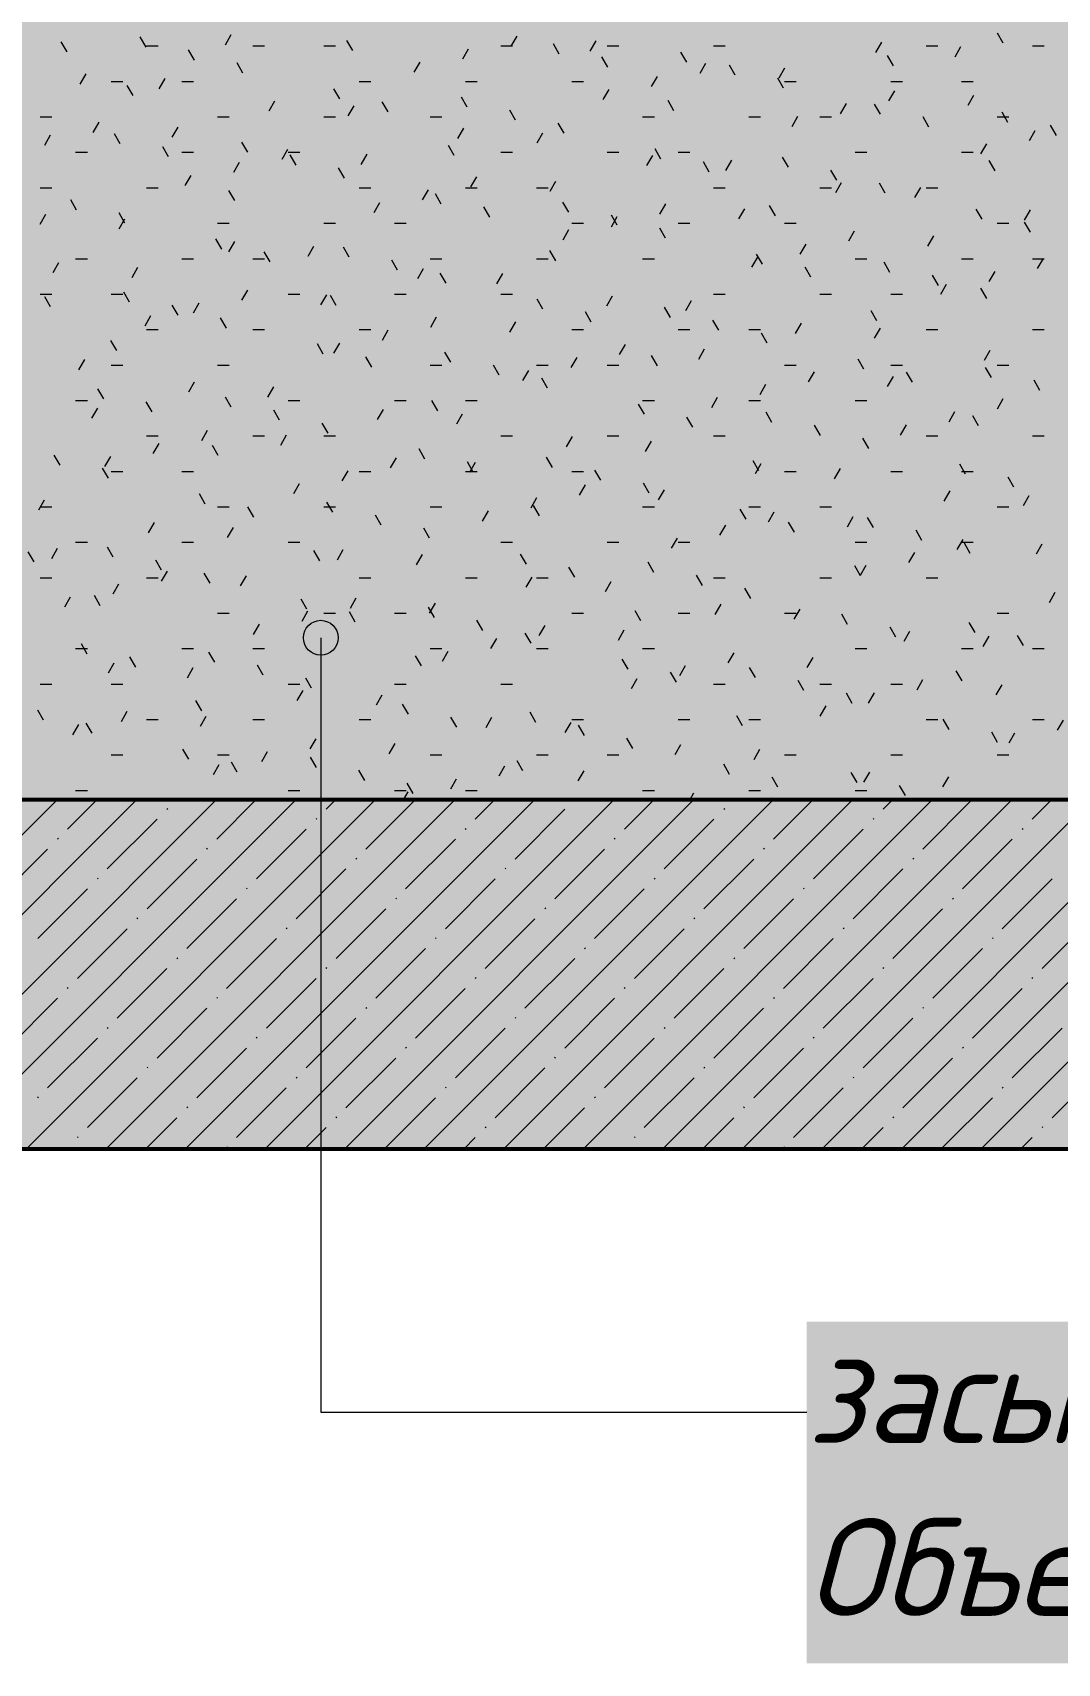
# Model space of a CAD drawing. Header units: millimetres. Extents: x -81576 to 1046824, y -248937 to 691537.
# Drawn here: x 23577 to 26515, y 616365 to 621039 of the extents above; entities that cross this region are included whole.
import ezdxf

# ---------------------------------------------------------------- set-up
doc = ezdxf.new("R2010")
doc.units = ezdxf.units.MM
doc.layers.add('PDF _Геометрия', color=7, linetype='Continuous', true_color=0x1d1d1d)
doc.layers.add('PDF _Сплошная заливка', color=7, linetype='Continuous', true_color=0xffffff)
doc.layers.add('PDF _Текст', color=7, linetype='Continuous')
doc.styles.add('PDF ISOCPEUR Italic', font='isocpeui.ttf')

msp = doc.modelspace()

# ---------------------------------------------------------------- hatches: boundary and pattern name
at = {"layer": 'PDF _Сплошная заливка', "true_color": 0x636466, "transparency": 33554559}
h = msp.add_hatch(color=251, dxfattribs=at)
h.paths.add_polyline_path([(37551.1, 617839.9), (37551.1, 634079.9), (22151.1, 634079.9), (22151.1, 634439.9), (21651.8, 634439.9), (21651.8, 632439.9), (22151.1, 632439.9), (22151.1, 633484.4), (37051.1, 633484.4), (37051.1, 618839.9), (33791.1, 618839.9), (33791.1, 619409.9), (33161.1, 619409.9), (33161.1, 619809.9), (32561.1, 619809.9), (32561.1, 620209.9), (31961.1, 620209.9), (31961.1, 620609.9), (31361.1, 620609.9), (31361.1, 621009.9), (30761.1, 621009.9), (30761.1, 621409.9), (30161.1, 621409.9), (30161.1, 621809.9), (29561.1, 621809.9), (29561.1, 622209.9), (28961.1, 622209.9), (28961.1, 622609.9), (28361.1, 622609.9), (28361.1, 623009.9), (27761.1, 623009.9), (27761.1, 623409.9), (27161.1, 623409.9), (27161.1, 623809.9), (26561.1, 623809.9), (26561.1, 624209.9), (25961.1, 624209.9), (25961.1, 624609.9), (25361.1, 624609.9), (25361.1, 625009.9), (24791.1, 625009.9), (24791.1, 625439.9), (24191.1, 625439.9), (24191.1, 625579.9), (22151.1, 625579.9), (22151.1, 625839.9), (21651.1, 625839.9), (21651.1, 618839.9), (20831.1, 618839.9), (20831.1, 617839.9), (37051.1, 617839.9)], flags=0)
h.paths.add_polyline_path([(33191.1, 618839.9), (22151.1, 618839.9), (22151.1, 625099.9), (24085.3, 625099.9), (33191.1, 619029.3), (33191.1, 618999.5)], flags=0)
for points in [[(22151.1, 618839.9), (33191.1, 618839.9), (33191.1, 619029.3), (33175.3, 619039.9), (33153.9, 619039.9), (24071.1, 625095.1), (22151.1, 625095.1), (22151.1, 619449.6)], [(24403.3, 619354.5), (24367.9, 619339.8), (24353.3, 619304.5), (24367.9, 619269.1), (24403.3, 619254.5), (24438.6, 619269.1), (24453.3, 619304.5), (24438.6, 619339.8)]]:
    msp.add_hatch(color=251, dxfattribs=at).paths.add_polyline_path(points)

# ---------------------------------------------------------------- linework, layer by layer
at = {"layer": 'PDF _Геометрия', "color": 7, "lineweight": 53}
msp.add_lwpolyline([(21651.1, 625839.9), (21651.1, 618839.9), (20831.1, 618839.9), (20831.1, 617839.9), (37551.1, 617839.9), (37551.1, 634079.9)], dxfattribs=at)
at = {"layer": 'PDF _Геометрия', "color": 7, "lineweight": 50}
for points in [[(33191.1, 618839.9), (22151.1, 618839.9), (22151.1, 625099.9), (24085.3, 625099.9)], [(20813.9, 617839.9), (37580.6, 617839.9)]]:
    msp.add_lwpolyline(points, dxfattribs=at)
at = {"layer": 'PDF _Геометрия', "color": 7, "lineweight": 53}
msp.add_lwpolyline([(33191.1, 618839.9), (22151.1, 618839.9), (22151.1, 625099.9), (24085.3, 625099.9), (33191.1, 619029.3)], close=True, dxfattribs=at)
at = {"layer": 'PDF _Геометрия', "color": 7, "lineweight": 15}
msp.add_lwpolyline([(33175.3, 619039.9), (33153.9, 619039.9), (24071.1, 625095.1), (22151.1, 625095.1), (22151.1, 618839.9), (33191.1, 618839.9)], dxfattribs=at)
at = {"layer": 'PDF _Геометрия', "color": 7, "lineweight": 9}
for points in [[(23675.7, 620983.9), (23659, 621013)], [(23902.5, 620997.6), (23885.7, 621026.6)], [(24145.7, 621032.3), (24129, 621003.3)], [(24494.8, 620987.6), (24478.1, 621016.6)], [(24964.9, 621028.7), (24948.1, 620999.7)], [(25087.2, 620977.6), (25070.4, 621006.7)], [(25191.6, 621015.1), (25174.9, 620986)], [(26010.8, 621011.4), (25994, 620982.4)], [(26359.8, 621008.5), (26343.1, 621037.5)], [(23903.7, 621000.7), (23937.2, 621000.7)], [(24041.3, 620960.4), (24024.5, 620989.4)], [(24208.5, 621000.7), (24242, 621000.7)], [(24411.7, 621000.7), (24445.2, 621000.7)], [(24826.1, 620991.5), (24809.3, 620962.5)], [(24919.7, 621000.7), (24953.2, 621000.7)], [(25226, 620940.4), (25209.2, 620969.5)], [(25224.5, 621000.7), (25258, 621000.7)], [(25452.7, 620954.1), (25436, 620983.1)], [(25529.3, 621000.7), (25562.8, 621000.7)], [(26045.1, 620944.1), (26028.3, 620973.1)], [(26138.9, 621000.7), (26172.4, 621000.7)], [(26237.5, 620997.8), (26220.8, 620968.8)], [(26443.7, 621000.7), (26477.2, 621000.7)], [(23729.4, 620920.8), (23712.6, 620891.7)], [(24180.1, 620923.2), (24163.3, 620952.2)], [(24687.3, 620954.3), (24670.5, 620925.3)], [(25367.6, 620913.5), (25350.9, 620884.4)], [(25506.4, 620950.7), (25489.6, 620921.6)], [(25591.5, 620916.9), (25574.8, 620945.9)], [(25733.2, 620937.1), (25716.4, 620908)], [(23802.1, 620899.1), (23835.6, 620899.1)], [(23865.3, 620858.8), (23848.5, 620887.8)], [(23956.2, 620907.2), (23939.4, 620878.1)], [(24005.3, 620899.1), (24038.8, 620899.1)], [(24457.6, 620848.8), (24440.9, 620877.8)], [(24513.3, 620899.1), (24546.8, 620899.1)], [(24818.1, 620899.1), (24851.6, 620899.1)], [(25122.9, 620899.1), (25156.4, 620899.1)], [(25228.8, 620876.3), (25212.1, 620847.3)], [(25730.3, 620879.7), (25713.6, 620908.7)], [(25732.5, 620899.1), (25766, 620899.1)], [(26047.9, 620872.6), (26031.2, 620843.6)], [(26037.3, 620899.1), (26070.8, 620899.1)], [(26240.5, 620899.1), (26274, 620899.1)], [(24270.9, 620842.8), (24254.2, 620813.7)], [(24497.7, 620829.1), (24480.9, 620800.1)], [(24596.4, 620811.6), (24579.7, 620840.7)], [(24823.2, 620825.2), (24806.4, 620854.3)], [(24962, 620788), (24945.2, 620817.1)], [(25415.6, 620815.3), (25398.8, 620844.3)], [(25909.2, 620835.5), (25892.4, 620806.4)], [(26007.9, 620805.3), (25991.1, 620834.3)], [(26274.7, 620859), (26258, 620830)], [(23598.9, 620797.5), (23632.4, 620797.5)], [(23766.6, 620782), (23749.8, 620753)], [(24106.9, 620797.5), (24140.4, 620797.5)], [(24411.7, 620797.5), (24445.2, 620797.5)], [(24716.5, 620797.5), (24750, 620797.5)], [(25100.8, 620750.9), (25084, 620779.9)], [(25326.1, 620797.5), (25359.6, 620797.5)], [(25630.9, 620797.5), (25664.4, 620797.5)], [(25770.4, 620798.3), (25753.6, 620769.2)], [(25834.1, 620797.5), (25867.6, 620797.5)], [(26146.7, 620768.1), (26129.9, 620797.2)], [(26342.1, 620797.5), (26375.6, 620797.5)], [(26373.5, 620781.7), (26356.7, 620810.8)], [(26512.2, 620744.5), (26495.5, 620773.6)], [(23627.8, 620744.8), (23611, 620715.8)], [(23828.1, 620720), (23811.4, 620749)], [(23993.3, 620768.4), (23976.6, 620739.3)], [(24193.7, 620696.4), (24176.9, 620725.4)], [(24812.5, 620764.7), (24795.7, 620735.7)], [(25039.2, 620751.1), (25022.5, 620722.1)], [(26450.7, 620757.4), (26433.9, 620728.4)], [(23700.5, 620695.9), (23734, 620695.9)], [(23966.9, 620682.8), (23950.1, 620711.8)], [(24005.3, 620695.9), (24038.8, 620695.9)], [(24308.1, 620704), (24291.3, 620674.9)], [(24310.1, 620695.9), (24343.6, 620695.9)], [(24332.5, 620659.2), (24315.7, 620688.3)], [(24534.9, 620690.4), (24518.1, 620661.3)], [(24786, 620686.4), (24769.3, 620715.5)], [(24919.7, 620695.9), (24953.2, 620695.9)], [(25224.5, 620695.9), (25258, 620695.9)], [(25354, 620686.7), (25337.2, 620657.7)], [(25378.4, 620676.5), (25361.6, 620705.5)], [(25427.7, 620695.9), (25461.2, 620695.9)], [(25743.9, 620652.9), (25727.2, 620681.9)], [(25935.7, 620695.9), (25969.2, 620695.9)], [(26240.5, 620695.9), (26274, 620695.9)], [(26311.9, 620720.2), (26295.1, 620691.2)], [(24030.5, 620629.6), (24013.8, 620600.6)], [(24169.3, 620666.8), (24152.6, 620637.7)], [(24471.3, 620622), (24454.5, 620651.1)], [(25517.2, 620639.3), (25500.4, 620668.3)], [(25580.8, 620673.1), (25564, 620644.1)], [(25882.7, 620615.7), (25866, 620644.8)], [(26336.3, 620642.9), (26319.5, 620672)], [(23598.9, 620594.3), (23632.4, 620594.3)], [(23903.7, 620594.3), (23937.2, 620594.3)], [(24156.5, 620557.6), (24139.7, 620586.7)], [(24513.3, 620594.3), (24546.8, 620594.3)], [(24710.9, 620588.8), (24694.1, 620559.7)], [(24818.1, 620594.3), (24851.6, 620594.3)], [(24849.6, 620625.9), (24832.9, 620596.9)], [(25021.3, 620594.3), (25054.8, 620594.3)], [(25076.4, 620612.3), (25059.7, 620583.3)], [(25529.3, 620594.3), (25562.8, 620594.3)], [(25834.1, 620594.3), (25867.6, 620594.3)], [(25895.5, 620608.7), (25878.8, 620579.6)], [(26021.5, 620578.5), (26004.7, 620607.6)], [(26122.3, 620595.1), (26105.6, 620566)], [(26138.9, 620594.3), (26172.4, 620594.3)], [(23702.9, 620530.4), (23686.2, 620559.4)], [(24572.1, 620551.6), (24555.3, 620522.5)], [(24748.8, 620547.7), (24732.1, 620576.7)], [(24887.6, 620510.5), (24870.9, 620539.5)], [(25114.4, 620524.1), (25097.6, 620553.1)], [(25391.2, 620547.9), (25374.4, 620518.9)], [(25706.7, 620514.1), (25690, 620543.2)], [(23614.2, 620518), (23597.4, 620489)], [(23840.9, 620504.4), (23824.2, 620475.4)], [(23841.7, 620493.2), (23825, 620522.2)], [(24106.9, 620492.7), (24140.4, 620492.7)], [(24411.7, 620492.7), (24445.2, 620492.7)], [(24614.9, 620492.7), (24648.4, 620492.7)], [(25122.9, 620492.7), (25156.4, 620492.7)], [(25252.4, 620510.7), (25235.6, 620481.7)], [(25253.2, 620486.9), (25236.4, 620515.9)], [(25427.7, 620492.7), (25461.2, 620492.7)], [(25618, 620534.3), (25601.2, 620505.3)], [(25732.5, 620492.7), (25766, 620492.7)], [(26299.1, 620504.2), (26282.3, 620533.2)], [(26342.1, 620492.7), (26375.6, 620492.7)], [(26437.1, 620530.7), (26420.3, 620501.6)], [(26437.9, 620467), (26421.1, 620496)], [(24119.3, 620418.8), (24102.5, 620447.9)], [(25113.6, 620473.5), (25096.9, 620444.5)], [(25392, 620449.7), (25375.2, 620478.7)], [(25932.7, 620469.9), (25916, 620440.9)], [(26159.5, 620456.3), (26142.7, 620427.2)], [(24155.7, 620440), (24138.9, 620411)], [(24258.1, 620381.6), (24241.3, 620410.7)], [(24382.5, 620426.4), (24365.7, 620397.4)], [(24484.9, 620395.3), (24468.1, 620424.3)], [(25077.2, 620385.3), (25060.4, 620414.3)], [(25655.2, 620395.5), (25638.4, 620366.5)], [(25669.6, 620375.3), (25652.8, 620404.4)], [(25793.9, 620432.7), (25777.2, 620403.7)], [(23651.4, 620379.2), (23634.6, 620350.2)], [(23700.5, 620391.1), (23734, 620391.1)], [(23878.1, 620365.6), (23861.4, 620336.6)], [(24005.3, 620391.1), (24038.8, 620391.1)], [(24208.5, 620391.1), (24242, 620391.1)], [(24623.7, 620358.1), (24606.9, 620387.1)], [(24697.2, 620362), (24680.5, 620332.9)], [(24716.5, 620391.1), (24750, 620391.1)], [(24762.4, 620320.9), (24745.7, 620349.9)], [(24924, 620348.4), (24907.3, 620319.3)], [(25021.3, 620391.1), (25054.8, 620391.1)], [(25326.1, 620391.1), (25359.6, 620391.1)], [(25808.3, 620338.1), (25791.6, 620367.2)], [(25935.7, 620391.1), (25969.2, 620391.1)], [(26035.1, 620351.7), (26018.4, 620380.8)], [(26240.5, 620391.1), (26274, 620391.1)], [(26335.5, 620354.7), (26318.7, 620325.6)], [(26443.7, 620391.1), (26477.2, 620391.1)], [(26474.3, 620391.9), (26457.5, 620362.8)], [(26173.9, 620314.6), (26157.1, 620343.6)], [(26196.7, 620317.5), (26179.9, 620288.5)], [(26312.7, 620277.4), (26295.9, 620306.4)], [(23598.9, 620289.5), (23632.4, 620289.5)], [(23628.6, 620252.8), (23611.8, 620281.9)], [(23802.1, 620289.5), (23835.6, 620289.5)], [(23855.3, 620266.4), (23838.6, 620295.5)], [(23994.1, 620229.2), (23977.4, 620258.3)], [(24054.1, 620264), (24037.3, 620235)], [(24192.9, 620301.2), (24176.1, 620272.2)], [(24310.1, 620289.5), (24343.6, 620289.5)], [(24419.7, 620287.6), (24402.9, 620258.6)], [(24447.7, 620256.5), (24430.9, 620285.5)], [(24614.9, 620289.5), (24648.4, 620289.5)], [(24919.7, 620289.5), (24953.2, 620289.5)], [(25040, 620246.5), (25023.3, 620275.5)], [(25238.8, 620284), (25222, 620254.9)], [(25465.6, 620270.3), (25448.8, 620241.3)], [(25529.3, 620289.5), (25562.8, 620289.5)], [(25834.1, 620289.5), (25867.6, 620289.5)], [(26037.3, 620289.5), (26070.8, 620289.5)], [(23915.3, 620226.8), (23898.6, 620197.8)], [(24132.9, 620192.1), (24116.2, 620221.1)], [(24734.4, 620223.2), (24717.7, 620194.2)], [(24961.2, 620209.6), (24944.4, 620180.5)], [(25178.8, 620209.3), (25162, 620238.4)], [(25405.6, 620222.9), (25388.8, 620252)], [(25544.4, 620185.7), (25527.6, 620214.8)], [(25997.9, 620213), (25981.2, 620242)], [(23903.7, 620187.9), (23937.2, 620187.9)], [(24208.5, 620187.9), (24242, 620187.9)], [(24513.3, 620187.9), (24546.8, 620187.9)], [(24595.6, 620186), (24578.9, 620157)], [(25122.9, 620187.9), (25156.4, 620187.9)], [(25427.7, 620187.9), (25461.2, 620187.9)], [(25630.9, 620187.9), (25664.4, 620187.9)], [(25683.2, 620148.6), (25666.4, 620177.6)], [(25780.3, 620205.9), (25763.6, 620176.9)], [(26007.1, 620192.3), (25990.3, 620163.3)], [(26138.9, 620187.9), (26172.4, 620187.9)], [(26443.7, 620187.9), (26477.2, 620187.9)], [(23818.2, 620127.6), (23801.4, 620156.7)], [(24410.5, 620117.7), (24393.7, 620146.7)], [(24456.9, 620148.8), (24440.1, 620119.8)], [(24776.1, 620094.1), (24759.3, 620123.1)], [(25276, 620145.2), (25259.2, 620116.1)], [(25502.8, 620131.6), (25486, 620102.5)], [(26321.9, 620127.9), (26305.1, 620098.9)], [(23725.7, 620101.7), (23709, 620072.6)], [(23802.1, 620086.3), (23835.6, 620086.3)], [(24106.9, 620086.3), (24140.4, 620086.3)], [(24549.3, 620080.5), (24532.5, 620109.5)], [(24716.5, 620086.3), (24750, 620086.3)], [(24914.8, 620056.9), (24898.1, 620086)], [(24998.4, 620070.8), (24981.6, 620041.8)], [(25021.3, 620086.3), (25054.8, 620086.3)], [(25137.2, 620108), (25120.4, 620078.9)], [(25224.5, 620086.3), (25258, 620086.3)], [(25368.4, 620084.1), (25351.6, 620113.2)], [(25732.5, 620086.3), (25766, 620086.3)], [(25960.7, 620074.2), (25944, 620103.2)], [(26037.3, 620086.3), (26070.8, 620086.3)], [(26326.3, 620050.6), (26309.5, 620079.6)], [(26342.1, 620086.3), (26375.6, 620086.3)], [(24040.5, 620037.2), (24023.7, 620008.2)], [(24267.3, 620023.6), (24250.5, 619994.6)], [(25053.6, 620019.7), (25036.9, 620048.8)], [(25678.7, 620030), (25662, 620000.9)], [(25817.5, 620067.1), (25800.8, 620038.1)], [(26044.3, 620053.5), (26027.5, 620024.5)], [(26099.5, 620037), (26082.8, 620066)], [(26465.1, 620013.4), (26448.3, 620042.4)], [(23700.5, 619984.7), (23734, 619984.7)], [(23781, 619988.9), (23764.2, 620017.9)], [(23919.8, 619951.7), (23903, 619980.7)], [(24146.5, 619965.3), (24129.8, 619994.3)], [(24310.1, 619984.7), (24343.6, 619984.7)], [(24614.9, 619984.7), (24648.4, 619984.7)], [(24738.9, 619955.3), (24722.1, 619984.4)], [(24818.1, 619984.7), (24851.6, 619984.7)], [(25331.2, 619945.4), (25314.4, 619974.4)], [(25326.1, 619984.7), (25359.6, 619984.7)], [(25539.9, 619992.8), (25523.2, 619963.7)], [(25630.9, 619984.7), (25664.4, 619984.7)], [(25935.7, 619984.7), (25969.2, 619984.7)], [(26359.1, 619989.1), (26342.3, 619960.1)], [(23762.9, 619962.9), (23746.2, 619933.8)], [(24285.3, 619928.1), (24268.6, 619957.1)], [(24582, 619959.2), (24565.3, 619930.2)], [(24808.8, 619945.6), (24792, 619916.6)], [(25470, 619908.2), (25453.2, 619937.2)], [(25696.8, 619921.8), (25680, 619950.8)], [(26220.3, 619951.9), (26203.5, 619922.9)], [(26289.1, 619911.8), (26272.4, 619940.8)], [(23903.7, 619883.1), (23937.2, 619883.1)], [(24077.7, 619898.5), (24060.9, 619869.4)], [(24208.5, 619883.1), (24242, 619883.1)], [(24304.5, 619884.8), (24287.7, 619855.8)], [(24424.1, 619890.9), (24407.3, 619919.9)], [(24411.7, 619883.1), (24445.2, 619883.1)], [(24919.7, 619883.1), (24953.2, 619883.1)], [(25123.6, 619881.2), (25106.8, 619852.2)], [(25224.5, 619883.1), (25258, 619883.1)], [(25529.3, 619883.1), (25562.8, 619883.1)], [(25835.6, 619884.6), (25818.8, 619913.6)], [(26081.5, 619914.7), (26064.7, 619885.7)], [(26138.9, 619883.1), (26172.4, 619883.1)], [(26443.7, 619883.1), (26477.2, 619883.1)], [(23938.9, 619861.3), (23922.1, 619832.2)], [(24109.3, 619826.5), (24092.6, 619855.5)], [(24701.7, 619816.5), (24684.9, 619845.6)], [(25350.4, 619867.6), (25333.6, 619838.6)], [(25974.4, 619847.4), (25957.6, 619876.4)], [(23655.8, 619799.3), (23639, 619828.3)], [(23794.6, 619762.1), (23777.8, 619791.1)], [(23800.1, 619824.1), (23783.3, 619795)], [(24619.2, 619820.4), (24602.5, 619791.4)], [(24840.5, 619779.3), (24823.7, 619808.4)], [(24846, 619806.8), (24829.2, 619777.8)], [(25067.2, 619793), (25050.5, 619822)], [(25659.6, 619783), (25642.8, 619812)], [(25665.1, 619803.2), (25648.4, 619774.1)], [(25891.9, 619789.6), (25875.1, 619760.5)], [(26251.9, 619773), (26235.2, 619802.1)], [(23802.1, 619781.5), (23835.6, 619781.5)], [(24005.3, 619781.5), (24038.8, 619781.5)], [(24341.6, 619746.1), (24324.9, 619717)], [(24480.4, 619783.2), (24463.7, 619754.2)], [(24513.3, 619781.5), (24546.8, 619781.5)], [(24818.1, 619781.5), (24851.6, 619781.5)], [(25122.9, 619781.5), (25156.4, 619781.5)], [(25160.8, 619742.4), (25144, 619713.4)], [(25206, 619755.8), (25189.3, 619784.8)], [(25344.8, 619718.6), (25328.1, 619747.6)], [(25732.5, 619781.5), (25766, 619781.5)], [(26037.3, 619781.5), (26070.8, 619781.5)], [(26240.5, 619781.5), (26274, 619781.5)], [(26390.7, 619735.8), (26374, 619764.9)], [(23610.5, 619698.9), (23593.8, 619669.9)], [(24072.2, 619687.7), (24055.4, 619716.7)], [(25022, 619705.2), (25005.2, 619676.2)], [(25387.5, 619728.8), (25370.8, 619699.8)], [(26206.7, 619725.2), (26189.9, 619696.1)], [(26433.4, 619711.5), (26416.7, 619682.5)], [(23598.9, 619679.9), (23632.4, 619679.9)], [(24106.9, 619679.9), (24140.4, 619679.9)], [(24210.9, 619650.5), (24194.2, 619679.6)], [(24411.7, 619679.9), (24445.2, 619679.9)], [(24437.7, 619664.1), (24421, 619693.2)], [(24576.5, 619626.9), (24559.7, 619656)], [(24716.5, 619679.9), (24750, 619679.9)], [(24883.2, 619668), (24866.4, 619639)], [(25030.1, 619654.2), (25013.3, 619683.2)], [(25326.1, 619679.9), (25359.6, 619679.9)], [(25622.4, 619644.2), (25605.6, 619673.2)], [(25630.9, 619679.9), (25664.4, 619679.9)], [(25702.3, 619664.4), (25685.5, 619635.4)], [(25834.1, 619679.9), (25867.6, 619679.9)], [(25929.1, 619650.8), (25912.3, 619621.7)], [(25988, 619620.6), (25971.2, 619649.7)], [(26342.1, 619679.9), (26375.6, 619679.9)], [(23925.3, 619634.5), (23908.5, 619605.5)], [(24152.1, 619620.9), (24135.3, 619591.8)], [(24715.3, 619589.8), (24698.5, 619618.8)], [(25563.5, 619627.2), (25546.8, 619598.2)], [(25761.2, 619607), (25744.4, 619636)], [(26126.8, 619583.4), (26110, 619612.5)], [(23647.7, 619560.1), (23630.9, 619531.1)], [(23700.5, 619578.3), (23734, 619578.3)], [(23808.2, 619535.3), (23791.4, 619564.3)], [(24005.3, 619578.3), (24038.8, 619578.3)], [(24310.1, 619578.3), (24343.6, 619578.3)], [(24400.5, 619525.3), (24383.8, 619554.4)], [(24466.8, 619556.5), (24450.1, 619527.4)], [(24919.7, 619578.3), (24953.2, 619578.3)], [(25224.5, 619578.3), (25258, 619578.3)], [(25424.7, 619590), (25408, 619561)], [(25427.7, 619578.3), (25461.2, 619578.3)], [(25935.7, 619578.3), (25969.2, 619578.3)], [(26243.8, 619586.4), (26227.1, 619557.3)], [(26240.5, 619578.3), (26274, 619578.3)], [(26265.5, 619546.2), (26248.8, 619575.3)], [(26470.6, 619572.8), (26453.9, 619543.7)], [(23581.4, 619521.7), (23564.6, 619550.7)], [(23947, 619498.1), (23930.2, 619527.2)], [(24693.6, 619542.9), (24676.8, 619513.8)], [(24992.9, 619515.4), (24976.1, 619544.4)], [(25131.7, 619478.2), (25114.9, 619507.2)], [(25358.4, 619491.8), (25341.7, 619520.8)], [(25950.8, 619481.8), (25934, 619510.9)], [(25966.3, 619512), (25949.5, 619483)], [(26105.1, 619549.2), (26088.3, 619520.1)], [(23598.9, 619476.7), (23632.4, 619476.7)], [(23903.7, 619476.7), (23937.2, 619476.7)], [(23962.5, 619495.7), (23945.7, 619466.7)], [(24085.8, 619460.9), (24069, 619490)], [(24189.2, 619482.1), (24172.5, 619453.1)], [(24513.3, 619476.7), (24546.8, 619476.7)], [(24818.1, 619476.7), (24851.6, 619476.7)], [(25008.4, 619478.4), (24991.6, 619449.4)], [(25021.3, 619476.7), (25054.8, 619476.7)], [(25235.1, 619464.8), (25218.4, 619435.8)], [(25497.2, 619454.6), (25480.5, 619483.6)], [(25529.3, 619476.7), (25562.8, 619476.7)], [(25834.1, 619476.7), (25867.6, 619476.7)], [(26138.9, 619476.7), (26172.4, 619476.7)], [(23684.9, 619421.3), (23668.1, 619392.3)], [(23771, 619396.5), (23754.2, 619425.6)], [(23823.7, 619458.5), (23806.9, 619429.5)], [(24363.3, 619386.5), (24346.6, 619415.6)], [(24504, 619417.7), (24487.3, 619388.6)], [(25636, 619417.4), (25619.2, 619446.5)], [(26507.8, 619434), (26491.1, 619404.9)], [(24106.9, 619375.1), (24140.4, 619375.1)], [(24365.2, 619380.5), (24348.5, 619351.5)], [(24411.7, 619375.1), (24445.2, 619375.1)], [(24502.1, 619349.4), (24485.4, 619378.4)], [(24614.9, 619375.1), (24648.4, 619375.1)], [(24728.9, 619363), (24712.1, 619392)], [(24730.8, 619404.1), (24714, 619375)], [(25122.9, 619375.1), (25156.4, 619375.1)], [(25321.2, 619353), (25304.5, 619382)], [(25427.7, 619375.1), (25461.2, 619375.1)], [(25549.9, 619400.4), (25533.1, 619371.4)], [(25732.5, 619375.1), (25766, 619375.1)], [(25776.7, 619386.8), (25759.9, 619357.8)], [(25913.6, 619343), (25896.8, 619372.1)], [(26342.1, 619375.1), (26375.6, 619375.1)], [(24226.4, 619343.3), (24209.7, 619314.3)], [(24867.7, 619325.8), (24850.9, 619354.8)], [(25045.6, 619339.7), (25028.8, 619310.6)], [(25272.3, 619326), (25255.6, 619297)], [(26052.4, 619305.9), (26035.6, 619334.9)], [(26091.4, 619322.4), (26074.7, 619293.4)], [(26279.2, 619319.5), (26262.4, 619348.5)], [(23700.5, 619273.5), (23734, 619273.5)], [(23733.8, 619257.7), (23717, 619286.8)], [(24005.3, 619273.5), (24038.8, 619273.5)], [(24208.5, 619273.5), (24242, 619273.5)], [(24403.3, 619304.5), (24403.3, 617085.2), (25796.7, 617085.2)], [(24716.5, 619273.5), (24750, 619273.5)], [(24906.8, 619302.5), (24890, 619273.4)], [(25006.5, 619288.6), (24989.7, 619317.6)], [(25021.3, 619273.5), (25054.8, 619273.5)], [(25326.1, 619273.5), (25359.6, 619273.5)], [(25935.7, 619273.5), (25969.2, 619273.5)], [(26240.5, 619273.5), (26274, 619273.5)], [(26318.2, 619308.8), (26301.5, 619279.8)], [(26417.9, 619282.3), (26401.2, 619311.3)], [(26443.7, 619273.5), (26477.2, 619273.5)], [(23810.1, 619231.7), (23793.3, 619202.7)], [(23872.6, 619220.5), (23855.8, 619249.6)], [(24099.4, 619234.2), (24082.6, 619263.2)], [(24691.7, 619224.2), (24675, 619253.2)], [(24768, 619265.3), (24751.2, 619236.2)], [(25284.1, 619214.2), (25267.3, 619243.3)], [(25587.1, 619261.6), (25570.3, 619232.6)], [(25813.9, 619248), (25797.1, 619219)], [(24036.9, 619218.1), (24020.1, 619189.1)], [(24238.2, 619197), (24221.4, 619226)], [(24377, 619159.8), (24360.2, 619188.8)], [(25309.5, 619187.3), (25292.8, 619158.2)], [(25422.8, 619177), (25406.1, 619206.1)], [(25448.3, 619224.4), (25431.5, 619195.4)], [(25649.6, 619190.6), (25632.9, 619219.7)], [(25788.4, 619153.5), (25771.6, 619182.5)], [(26128.6, 619183.6), (26111.9, 619154.6)], [(26242, 619180.7), (26225.2, 619209.7)], [(23598.9, 619171.9), (23632.4, 619171.9)], [(23802.1, 619171.9), (23835.6, 619171.9)], [(24310.1, 619171.9), (24343.6, 619171.9)], [(24351.6, 619153.7), (24334.8, 619124.7)], [(24578.4, 619140.1), (24561.6, 619111.1)], [(24614.9, 619171.9), (24648.4, 619171.9)], [(24919.7, 619171.9), (24953.2, 619171.9)], [(25529.3, 619171.9), (25562.8, 619171.9)], [(25834.1, 619171.9), (25867.6, 619171.9)], [(25927.2, 619116.3), (25910.4, 619145.3)], [(25989.8, 619146.4), (25973.1, 619117.4)], [(26037.3, 619171.9), (26070.8, 619171.9)], [(26355.4, 619170), (26338.6, 619141)], [(23608.6, 619068.1), (23591.9, 619097.2)], [(23847.3, 619093), (23830.5, 619063.9)], [(24062.2, 619095.4), (24045.4, 619124.4)], [(24654.5, 619085.4), (24637.8, 619114.4)], [(25020.1, 619061.8), (25003.3, 619090.9)], [(25851.1, 619109.2), (25834.3, 619080.2)], [(23708.5, 619055.8), (23691.7, 619026.7)], [(23747.4, 619030.9), (23730.7, 619060)], [(23903.7, 619070.3), (23937.2, 619070.3)], [(24074, 619079.3), (24057.3, 619050.3)], [(24208.5, 619070.3), (24242, 619070.3)], [(24513.3, 619070.3), (24546.8, 619070.3)], [(24793.3, 619048.2), (24776.6, 619077.2)], [(24893.2, 619075.7), (24876.4, 619046.7)], [(25119.9, 619062.1), (25103.2, 619033)], [(25122.9, 619070.3), (25156.4, 619070.3)], [(25158.9, 619024.6), (25142.1, 619053.7)], [(25427.7, 619070.3), (25461.2, 619070.3)], [(25612.4, 619051.9), (25595.7, 619080.9)], [(25630.9, 619070.3), (25664.4, 619070.3)], [(26138.9, 619070.3), (26172.4, 619070.3)], [(26204.8, 619041.9), (26188, 619070.9)], [(26443.7, 619070.3), (26477.2, 619070.3)], [(26531.4, 619068.4), (26514.6, 619039.4)], [(24388.8, 619014.9), (24372, 618985.9)], [(24615.6, 619001.3), (24598.8, 618972.3)], [(25297.7, 618987.4), (25280.9, 619016.5)], [(25434.7, 618997.7), (25417.9, 618968.6)], [(26343.6, 619004.7), (26326.8, 619033.7)], [(26392.6, 619031.2), (26375.8, 619002.2)], [(23802.1, 618968.7), (23835.6, 618968.7)], [(24025, 618956.6), (24008.2, 618985.6)], [(24106.9, 618968.7), (24140.4, 618968.7)], [(24163.8, 618919.4), (24147, 618948.4)], [(24250, 618977.7), (24233.2, 618948.7)], [(24390.6, 618933), (24373.8, 618962)], [(24716.5, 618968.7), (24750, 618968.7)], [(24982.9, 618923), (24966.1, 618952.1)], [(25021.3, 618968.7), (25054.8, 618968.7)], [(25224.5, 618968.7), (25258, 618968.7)], [(25661.5, 618984.1), (25644.7, 618955)], [(25732.5, 618968.7), (25766, 618968.7)], [(26037.3, 618968.7), (26070.8, 618968.7)], [(26342.1, 618968.7), (26375.6, 618968.7)], [(24111.2, 618940.6), (24094.5, 618911.5)], [(24529.4, 618895.8), (24512.6, 618924.8)], [(24791.6, 618899.7), (24774.8, 618870.7)], [(24930.3, 618936.9), (24913.6, 618907.9)], [(25157.1, 618923.3), (25140.4, 618894.3)], [(25575.2, 618913.1), (25558.5, 618942.1)], [(25714, 618875.9), (25697.3, 618904.9)], [(25940.8, 618889.5), (25924, 618918.5)], [(25976.2, 618919.6), (25959.5, 618890.6)], [(26203, 618906), (26186.2, 618877)], [(23700.5, 618867.1), (23734, 618867.1)], [(24310.1, 618867.1), (24343.6, 618867.1)], [(24614.9, 618867.1), (24648.4, 618867.1)], [(24652.8, 618862.5), (24639.7, 618839.9)], [(24668.1, 618858.6), (24651.4, 618887.7)], [(24818.1, 618867.1), (24851.6, 618867.1)], [(25326.1, 618867.1), (25359.6, 618867.1)], [(25471.9, 618858.9), (25460.9, 618839.9)], [(25630.9, 618867.1), (25664.4, 618867.1)], [(25935.7, 618867.1), (25969.2, 618867.1)], [(26079.6, 618852.3), (26062.8, 618881.3)], [(25698.7, 618845.3), (25695.6, 618839.9)], [(26204.1, 618839.9), (26201.6, 618844.2)]]:
    msp.add_lwpolyline(points, dxfattribs=at)
at = {"layer": 'PDF _Геометрия', "color": 250, "lineweight": 9, "true_color": 0x2c2c2c}
for points in [[(22647.2, 617839.9), (23647.2, 618839.9)], [(22875.3, 617839.9), (23875.3, 618839.9)], [(23103.4, 617839.9), (24103.4, 618839.9)], [(23331.5, 617839.9), (24331.5, 618839.9)], [(23559.6, 617839.9), (24559.6, 618839.9)], [(23677.2, 618755.8), (23761.2, 618839.9)], [(23787.7, 617839.9), (24787.7, 618839.9)], [(23962.3, 618812.8), (23964.7, 618815.2)], [(24015.8, 617839.9), (25015.8, 618839.9)], [(24104.8, 618727.3), (24217.4, 618839.9)], [(24243.9, 617839.9), (25243.9, 618839.9)], [(24418.5, 618812.8), (24445.5, 618839.9)], [(24472, 617839.9), (25472, 618839.9)], [(24532.5, 618698.8), (24673.6, 618839.9)], [(24700.1, 617839.9), (25700.1, 618839.9)], [(24846.2, 618784.3), (24901.7, 618839.9)], [(24928.2, 617839.9), (25928.2, 618839.9)], [(24960.2, 618670.3), (25102.8, 618812.8)], [(25156.3, 617839.9), (26156.3, 618839.9)], [(25273.8, 618755.8), (25357.9, 618839.9)], [(25384.4, 617839.9), (26384.4, 618839.9)], [(25559, 618812.8), (25561.3, 618815.2)], [(25612.5, 617839.9), (26612.5, 618839.9)], [(25701.5, 618727.3), (25814.1, 618839.9)], [(25840.6, 617839.9), (26840.6, 618839.9)], [(26015.2, 618812.8), (26042.2, 618839.9)], [(26068.7, 617839.9), (27068.7, 618839.9)], [(26129.2, 618698.8), (26270.3, 618839.9)], [(26296.8, 617839.9), (27296.8, 618839.9)], [(26442.9, 618784.3), (26498.4, 618839.9)], [(23791.2, 618641.8), (23933.8, 618784.3)], [(24390, 618784.3), (24392.3, 618786.7)], [(25387.9, 618641.8), (25530.5, 618784.3)], [(25986.7, 618784.3), (25989, 618786.7)], [(23648.6, 618727.3), (23651, 618729.7)], [(24218.9, 618613.2), (24361.5, 618755.8)], [(24646.6, 618584.7), (24789.1, 618727.3)], [(24817.6, 618755.8), (24820, 618758.2)], [(25245.3, 618727.3), (25247.7, 618729.7)], [(25815.6, 618613.2), (25958.1, 618755.8)], [(26243.3, 618584.7), (26385.8, 618727.3)], [(26414.3, 618755.8), (26416.7, 618758.2)], [(23477.6, 618556.2), (23620.1, 618698.8)], [(23905.3, 618527.7), (24047.8, 618670.3)], [(24076.3, 618698.8), (24078.7, 618701.2)], [(24504, 618670.3), (24506.4, 618672.6)], [(25074.3, 618556.2), (25216.8, 618698.8)], [(25501.9, 618527.7), (25644.5, 618670.3)], [(25673, 618698.8), (25675.4, 618701.2)], [(26100.7, 618670.3), (26103.1, 618672.6)], [(24332.9, 618499.2), (24475.5, 618641.8)], [(24931.7, 618641.8), (24934.1, 618644.1)], [(25929.6, 618499.2), (26072.2, 618641.8)], [(23591.6, 618442.2), (23734.2, 618584.7)], [(23762.7, 618613.2), (23765.1, 618615.6)], [(24190.4, 618584.7), (24192.7, 618587.1)], [(24760.6, 618470.7), (24903.2, 618613.2)], [(25188.3, 618442.2), (25330.9, 618584.7)], [(25359.4, 618613.2), (25361.8, 618615.6)], [(25787.1, 618584.7), (25789.4, 618587.1)], [(26357.3, 618470.7), (26499.9, 618613.2)], [(24019.3, 618413.7), (24161.9, 618556.2)], [(24447, 618385.1), (24589.6, 618527.7)], [(24618.1, 618556.2), (24620.4, 618558.6)], [(25045.7, 618527.7), (25048.1, 618530.1)], [(25616, 618413.7), (25758.6, 618556.2)], [(26043.7, 618385.1), (26186.2, 618527.7)], [(26214.8, 618556.2), (26217.1, 618558.6)], [(23876.7, 618499.2), (23879.1, 618501.6)], [(24874.7, 618356.6), (25017.2, 618499.2)], [(25473.4, 618499.2), (25475.8, 618501.6)], [(26471.4, 618356.6), (26613.9, 618499.2)], [(23705.7, 618328.1), (23848.2, 618470.7)], [(24133.4, 618299.6), (24275.9, 618442.2)], [(24304.4, 618470.7), (24306.8, 618473.1)], [(24732.1, 618442.2), (24734.5, 618444.5)], [(25302.4, 618328.1), (25444.9, 618470.7)], [(25730, 618299.6), (25872.6, 618442.2)], [(25901.1, 618470.7), (25903.5, 618473.1)], [(26328.8, 618442.2), (26331.2, 618444.5)], [(23990.8, 618385.1), (23993.2, 618387.5)], [(24561, 618271.1), (24703.6, 618413.7)], [(24988.7, 618242.6), (25131.3, 618385.1)], [(25159.8, 618413.7), (25162.2, 618416)], [(25587.5, 618385.1), (25589.9, 618387.5)], [(26157.7, 618271.1), (26300.3, 618413.7)], [(23819.7, 618214.1), (23962.3, 618356.6)], [(24418.5, 618356.6), (24420.8, 618359)], [(25416.4, 618214.1), (25559, 618356.6)], [(26015.2, 618356.6), (26017.5, 618359)], [(23677.2, 618299.6), (23679.5, 618302)], [(24247.4, 618185.6), (24390, 618328.1)], [(24675.1, 618157), (24817.6, 618299.6)], [(24846.2, 618328.1), (24848.5, 618330.5)], [(25273.8, 618299.6), (25276.2, 618302)], [(25844.1, 618185.6), (25986.7, 618328.1)], [(26271.8, 618157), (26414.3, 618299.6)], [(26442.9, 618328.1), (26445.2, 618330.5)], [(23506.1, 618128.5), (23648.6, 618271.1)], [(24104.8, 618271.1), (24107.2, 618273.5)], [(24532.5, 618242.6), (24534.9, 618245)], [(25102.8, 618128.5), (25245.3, 618271.1)], [(25701.5, 618271.1), (25703.9, 618273.5)], [(26129.2, 618242.6), (26131.6, 618245)], [(23933.8, 618100), (24076.3, 618242.6)], [(24361.5, 618071.5), (24504, 618214.1)], [(24960.2, 618214.1), (24962.6, 618216.4)], [(25530.5, 618100), (25673, 618242.6)], [(25958.1, 618071.5), (26100.7, 618214.1)], [(23620.1, 618014.5), (23762.7, 618157)], [(23791.2, 618185.6), (23793.6, 618187.9)], [(24218.9, 618157), (24221.3, 618159.4)], [(24789.1, 618043), (24931.7, 618185.6)], [(25216.8, 618014.5), (25359.4, 618157)], [(25387.9, 618185.6), (25390.3, 618187.9)], [(25815.6, 618157), (25817.9, 618159.4)], [(26385.8, 618043), (26528.4, 618185.6)], [(24047.8, 617986), (24190.4, 618128.5)], [(24646.6, 618128.5), (24648.9, 618130.9)], [(25644.5, 617986), (25787.1, 618128.5)], [(26243.3, 618128.5), (26245.6, 618130.9)], [(23905.3, 618071.5), (23907.6, 618073.9)], [(24475.5, 617957.5), (24618.1, 618100)], [(24903.2, 617928.9), (25045.7, 618071.5)], [(25074.3, 618100), (25076.6, 618102.4)], [(25501.9, 618071.5), (25504.3, 618073.9)], [(26072.2, 617957.5), (26214.8, 618100)], [(26499.9, 617928.9), (26642.4, 618071.5)], [(23734.2, 617900.4), (23876.7, 618043)], [(24161.9, 617871.9), (24304.4, 618014.5)], [(24332.9, 618043), (24335.3, 618045.4)], [(24760.6, 618014.5), (24763, 618016.9)], [(25330.9, 617900.4), (25473.4, 618043)], [(25758.6, 617871.9), (25901.1, 618014.5)], [(25929.6, 618043), (25932, 618045.4)], [(26357.3, 618014.5), (26359.7, 618016.9)], [(23591.6, 617986), (23594, 617988.3)], [(24589.6, 617843.4), (24732.1, 617986)], [(25188.3, 617986), (25190.7, 617988.3)], [(26186.2, 617843.4), (26328.8, 617986)], [(23901.7, 617839.9), (23990.8, 617928.9)], [(24019.3, 617957.5), (24021.7, 617959.8)], [(24447, 617928.9), (24449.4, 617931.3)], [(25042.2, 617839.9), (25159.8, 617957.5)], [(25498.4, 617839.9), (25587.5, 617928.9)], [(25616, 617957.5), (25618.4, 617959.8)], [(26043.7, 617928.9), (26046, 617931.3)], [(23705.7, 617871.9), (23708, 617874.3)], [(24357.9, 617839.9), (24418.5, 617900.4)], [(24814.1, 617839.9), (24846.2, 617871.9)], [(24874.7, 617900.4), (24877, 617902.8)], [(25302.4, 617871.9), (25304.7, 617874.3)], [(25954.6, 617839.9), (26015.2, 617900.4)], [(26410.8, 617839.9), (26442.9, 617871.9)], [(26471.4, 617900.4), (26473.7, 617902.8)], [(23673.6, 617839.9), (23677.2, 617843.4)], [(24133.4, 617843.4), (24135.7, 617845.8)], [(25270.3, 617839.9), (25273.8, 617843.4)], [(25730, 617843.4), (25732.4, 617845.8)]]:
    msp.add_lwpolyline(points, dxfattribs=at)
at = {"layer": 'PDF _Геометрия', "color": 7, "lineweight": 9}
msp.add_circle((24403.3, 619304.5), 50, dxfattribs=at)
at = {"layer": 'PDF _Сплошная заливка', "lineweight": 9, "transparency": 33554559}
for points in [[(25796.7, 617343.9), (27113, 617343.9), (25796.7, 616854.4), (27113, 616854.4)], [(25796.7, 616854.4), (26795.5, 616854.4), (25796.7, 616364.9), (26795.5, 616364.9)]]:
    msp.add_solid(points, dxfattribs=at)

# ---------------------------------------------------------------- texts
at = {"layer": 'PDF _Текст', "char_height": 279.4, "attachment_point": 4, "style": 'PDF ISOCPEUR Italic'}
for s, insert in [('засыпка уплотненным песком', (25796.7, 617097.8)), ('Объем засыпки = 16,8м3', (25796.7, 616608.3))]:
    msp.add_mtext(s, dxfattribs=dict(at, insert=insert))

doc.saveas('drawing.dxf')
